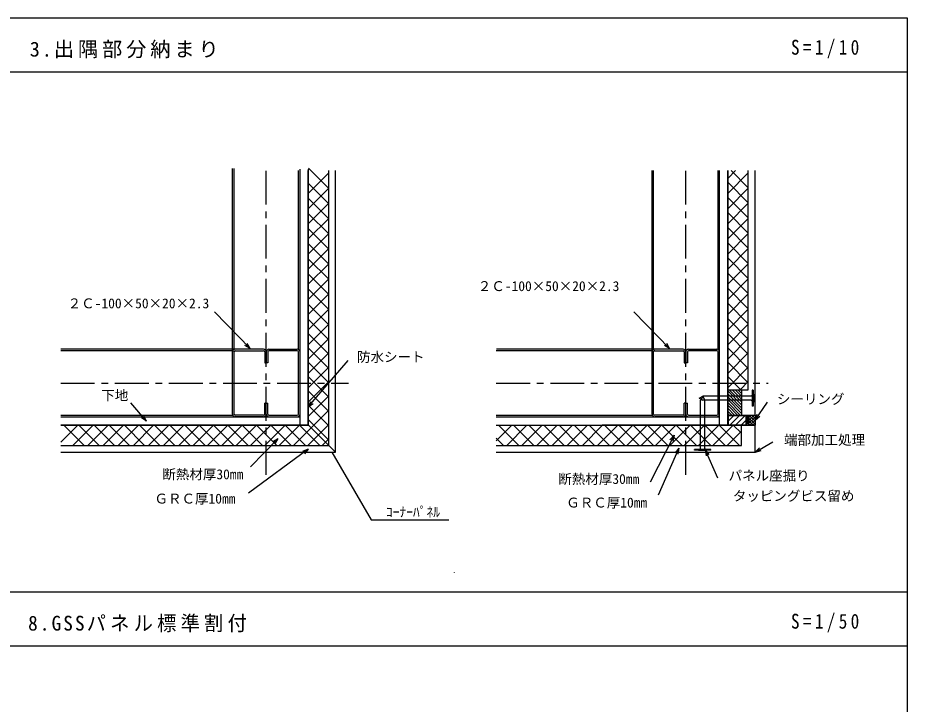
# Model space of a CAD drawing. Units: millimetres on the paper, with parts at other scales. Extents: x -202 to 198, y -146 to 134.
# Drawn here: x 66.5 to 198.1, y 32.7 to 134.3 of the extents above; entities that cross this region are included whole.
import ezdxf
from ezdxf.enums import TextEntityAlignment as Align

# ---------------------------------------------------------------- set-up
doc = ezdxf.new("R2010")
doc.units = ezdxf.units.MM
doc.linetypes.add('CHAIN1', pattern=[8, 5, -1, 1, -1])
for name, color, linetype in [('0-0', 7, 'Continuous'), ('3-0', 7, 'Continuous'), ('3-1', 7, 'Continuous'), ('3-2', 7, 'Continuous'), ('3-3', 7, 'Continuous')]:
    doc.layers.add(name, color=color, linetype=linetype)
doc.styles.add('ＭＳ ゴシック', font='')
doc.styles.get('ＭＳ ゴシック').set_extended_font_data('MS Gothic')

msp = doc.modelspace()

# ---------------------------------------------------------------- linework, layer by layer
at = {"layer": '0-0'}
for p, q in [((-201.866, 126.32), (198.134, 126.32)), ((-201.866, 49.32), (198.134, 49.32)), ((-201.866, 41.32), (198.134, 41.32))]:
    msp.add_line(p, q, dxfattribs=at)
msp.add_lwpolyline([(-201.866, 134.32), (198.134, 134.32), (198.134, -145.68), (-201.866, -145.68)], close=True, dxfattribs=at)
at = {"layer": '3-0'}
msp.add_lwpolyline([(112.957, 70.007), (118.758, 59.959), (130.257, 59.959)], dxfattribs=at)
at = {"layer": '3-1'}
for p, q in [((98.247, 84.832), (98.247, 111.983)), ((98.477, 85.232), (98.477, 111.983)), ((109.497, 112.03), (112.497, 109.03)), ((108.017, 85.232), (108.017, 111.683)), ((108.247, 73.982), (108.247, 111.883)), ((109.447, 73.982), (109.447, 111.683)), ((109.497, 73.982), (109.497, 111.883)), ((109.497, 108.337), (112.497, 111.337)), ((112.497, 70.982), (112.497, 111.683)), ((160.355, 84.832), (160.355, 111.683)), ((160.585, 85.232), (160.585, 111.683)), ((170.125, 85.232), (170.125, 111.683)), ((170.355, 73.982), (170.355, 111.683)), ((171.555, 73.982), (171.555, 111.683)), ((171.605, 73.982), (171.605, 111.683)), ((171.605, 110.577), (172.711, 111.683)), ((171.605, 108.337), (174.605, 111.337)), ((172.071, 111.683), (174.605, 109.149)), ((174.605, 79.232), (174.605, 111.683)), ((175.605, 75.482), (175.605, 111.683)), ((109.497, 109.79), (112.497, 106.79)), ((171.605, 109.909), (174.605, 106.909)), ((109.497, 106.097), (112.497, 109.097)), ((171.605, 106.097), (174.605, 109.097)), ((109.497, 107.55), (112.497, 104.55)), ((109.497, 103.857), (112.497, 106.857)), ((171.605, 107.669), (174.605, 104.669)), ((171.605, 103.857), (174.605, 106.857)), ((171.605, 105.429), (174.605, 102.429)), ((109.497, 105.31), (112.497, 102.31)), ((109.497, 101.617), (112.497, 104.617)), ((171.605, 101.617), (174.605, 104.617)), ((109.497, 103.07), (112.497, 100.07)), ((171.605, 103.189), (174.605, 100.189)), ((109.497, 99.377), (112.497, 102.377)), ((171.605, 99.377), (174.605, 102.377)), ((109.497, 100.83), (112.497, 97.83)), ((109.497, 97.137), (112.497, 100.137)), ((171.605, 100.949), (174.605, 97.949)), ((171.605, 97.137), (174.605, 100.137)), ((109.497, 98.59), (112.497, 95.59)), ((109.497, 94.897), (112.497, 97.897)), ((171.605, 98.709), (174.605, 95.709)), ((171.605, 94.897), (174.605, 97.897)), ((109.497, 96.35), (112.497, 93.35)), ((171.605, 96.469), (174.605, 93.469)), ((109.497, 92.657), (112.497, 95.657)), ((171.605, 92.657), (174.605, 95.657)), ((109.497, 94.11), (112.497, 91.11)), ((171.605, 94.229), (174.605, 91.229)), ((109.497, 90.417), (112.497, 93.417)), ((171.605, 90.417), (174.605, 93.417)), ((109.497, 91.87), (112.497, 88.87)), ((109.497, 88.177), (112.497, 91.177)), ((171.605, 91.989), (174.605, 88.989)), ((171.605, 88.177), (174.605, 91.177)), ((100.856, 85.319), (95.58, 90.77)), ((109.497, 89.63), (112.497, 86.63)), ((162.964, 85.319), (157.688, 90.77)), ((171.605, 89.749), (174.605, 86.749)), ((109.497, 85.937), (112.497, 88.937)), ((171.605, 85.937), (174.605, 88.937)), ((109.497, 87.509), (112.497, 84.509)), ((171.605, 87.509), (174.605, 84.509)), ((100.856, 85.319), (100.084, 85.782)), ((100.856, 85.319), (100.418, 86.106)), ((109.497, 83.816), (112.497, 86.816)), ((162.964, 85.319), (162.192, 85.782)), ((162.964, 85.319), (162.527, 86.106)), ((171.605, 83.816), (174.605, 86.816)), ((98.647, 85.232), (72.847, 85.232)), ((98.247, 85.002), (72.847, 85.002)), ((98.247, 75.632), (98.247, 84.832)), ((98.477, 75.632), (98.477, 84.832)), ((102.847, 85.232), (98.647, 85.232)), ((98.647, 85.002), (102.847, 85.002)), ((103.017, 84.832), (103.017, 83.232)), ((103.247, 84.832), (103.247, 83.232)), ((103.247, 84.832), (103.247, 83.232)), ((103.477, 84.832), (103.477, 83.232)), ((103.647, 85.232), (107.847, 85.232)), ((107.847, 85.002), (103.647, 85.002)), ((108.017, 75.632), (108.017, 84.832)), ((108.247, 75.632), (108.247, 84.832)), ((109.497, 85.387), (112.497, 82.387)), ((109.497, 81.695), (112.497, 84.695)), ((160.355, 85.002), (137.305, 85.002)), ((160.755, 85.232), (137.358, 85.232)), ((160.355, 75.632), (160.355, 84.832)), ((160.585, 75.632), (160.585, 84.832)), ((164.955, 85.232), (160.755, 85.232)), ((160.755, 85.002), (164.955, 85.002)), ((165.125, 84.832), (165.125, 83.232)), ((165.355, 84.832), (165.355, 83.232)), ((165.355, 84.832), (165.355, 83.232)), ((165.585, 84.832), (165.585, 83.232)), ((165.755, 85.232), (169.955, 85.232)), ((169.955, 85.002), (165.755, 85.002)), ((170.125, 75.632), (170.125, 84.832)), ((170.355, 75.632), (170.355, 84.832)), ((171.605, 85.387), (174.605, 82.387)), ((171.605, 81.695), (174.605, 84.695)), ((103.017, 83.232), (103.247, 83.232)), ((103.477, 83.232), (103.247, 83.232)), ((109.472, 76.702), (115.393, 83.56)), ((109.497, 83.266), (112.497, 80.266)), ((165.125, 83.232), (165.355, 83.232)), ((165.585, 83.232), (165.355, 83.232)), ((171.605, 83.266), (174.605, 80.266)), ((109.497, 79.573), (112.497, 82.573)), ((171.605, 79.573), (174.605, 82.573)), ((109.497, 81.145), (112.497, 78.145)), ((109.497, 77.452), (112.497, 80.452)), ((171.605, 81.145), (173.508, 79.243)), ((173.385, 79.232), (174.605, 80.452)), ((109.497, 79.023), (112.497, 76.024)), ((171.605, 79.232), (174.605, 79.232)), ((171.605, 79.001), (173.605, 77.001)), ((171.799, 79.232), (173.605, 77.426)), ((172.224, 79.232), (173.605, 77.85)), ((172.648, 79.232), (173.605, 78.274)), ((173.072, 79.232), (173.605, 78.698)), ((173.496, 79.232), (173.605, 79.123)), ((173.605, 79.232), (173.605, 75.482)), ((175.305, 79.182), (175.205, 79.182)), ((175.205, 79.182), (175.205, 76.782)), ((175.305, 79.182), (175.305, 76.782)), ((109.497, 75.331), (112.497, 78.331)), ((167.351, 77.984), (167.875, 77.682)), ((167.355, 77.982), (167.875, 78.282)), ((167.858, 78.236), (167.555, 77.712)), ((167.555, 70.532), (167.555, 77.712)), ((167.855, 78.232), (168.155, 77.712)), ((175.055, 78.282), (167.875, 78.282)), ((168.155, 70.532), (168.155, 77.712)), ((171.605, 78.577), (173.605, 76.577)), ((171.605, 78.153), (173.605, 76.153)), ((171.605, 77.729), (173.605, 75.729)), ((175.205, 78.432), (175.055, 78.282)), ((175.355, 78.582), (175.305, 78.532)), ((175.355, 78.582), (175.355, 77.382)), ((103.247, 77.232), (103.017, 77.232)), ((103.017, 75.632), (103.017, 77.232)), ((103.247, 77.232), (103.477, 77.232)), ((103.247, 75.632), (103.247, 77.232)), ((103.247, 75.632), (103.247, 77.232)), ((103.477, 75.632), (103.477, 77.232)), ((109.472, 76.702), (109.864, 77.512)), ((109.472, 76.702), (110.217, 77.208)), ((109.497, 76.902), (112.497, 73.902)), ((165.125, 75.632), (165.125, 77.232)), ((165.355, 77.232), (165.125, 77.232)), ((165.355, 75.632), (165.355, 77.232)), ((165.355, 75.632), (165.355, 77.232)), ((165.355, 77.232), (165.585, 77.232)), ((165.585, 75.632), (165.585, 77.232)), ((175.055, 77.682), (167.875, 77.682)), ((171.605, 77.304), (173.428, 75.482)), ((171.605, 76.88), (173.004, 75.482)), ((171.605, 76.456), (172.58, 75.482)), ((175.205, 77.532), (175.055, 77.682)), ((175.305, 76.782), (175.205, 76.782)), ((175.355, 77.382), (175.305, 77.432)), ((175.605, 74.748), (177.456, 77.382)), ((72.847, 75.462), (98.247, 75.462)), ((72.847, 75.232), (108.247, 75.232)), ((102.847, 75.462), (98.647, 75.462)), ((102.847, 75.232), (98.647, 75.232)), ((103.647, 75.462), (107.847, 75.462)), ((103.647, 75.232), (107.847, 75.232)), ((107.269, 70.982), (112.497, 76.209)), ((137.305, 75.462), (160.355, 75.462)), ((137.305, 75.232), (170.355, 75.232)), ((164.955, 75.462), (160.755, 75.462)), ((164.955, 75.232), (160.755, 75.232)), ((165.755, 75.462), (169.955, 75.462)), ((165.755, 75.232), (169.955, 75.232)), ((171.605, 76.031), (172.155, 75.482)), ((171.605, 75.607), (171.731, 75.482)), ((171.605, 75.482), (175.605, 75.482)), ((171.655, 74.032), (171.655, 75.432)), ((171.655, 74.617), (172.47, 75.432)), ((171.919, 74.032), (173.319, 75.432)), ((172.767, 74.032), (174.167, 75.432)), ((174.305, 75.482), (174.305, 73.982)), ((174.605, 75.482), (174.305, 73.982)), ((174.305, 75.482), (174.605, 73.982)), ((174.605, 75.482), (174.605, 73.982)), ((174.605, 74.597), (175.49, 75.482)), ((174.605, 75.021), (175.066, 75.482)), ((174.605, 75.445), (174.642, 75.482)), ((174.605, 74.173), (175.605, 75.173)), ((174.605, 75.146), (175.605, 74.146)), ((174.694, 75.482), (175.605, 74.57)), ((175.118, 75.482), (175.605, 74.995)), ((175.543, 75.482), (175.605, 75.419)), ((175.605, 74.748), (175.915, 75.594)), ((175.605, 75.482), (175.605, 73.982)), ((175.605, 74.748), (176.296, 75.326)), ((72.847, 74.032), (109.497, 74.032)), ((72.847, 71.45), (75.379, 73.982)), ((73.285, 73.982), (76.285, 70.982)), ((74.619, 70.982), (77.619, 73.982)), ((75.525, 73.982), (78.525, 70.982)), ((76.859, 70.982), (79.859, 73.982)), ((77.765, 73.982), (80.765, 70.982)), ((79.099, 70.982), (82.099, 73.982)), ((80.005, 73.982), (83.005, 70.982)), ((81.339, 70.982), (84.339, 73.982)), ((82.245, 73.982), (85.245, 70.982)), ((83.579, 70.982), (86.579, 73.982)), ((84.485, 73.982), (87.485, 70.982)), ((85.819, 70.982), (88.819, 73.982)), ((86.725, 73.982), (89.725, 70.982)), ((88.059, 70.982), (91.059, 73.982)), ((88.965, 73.982), (91.965, 70.982)), ((90.299, 70.982), (93.299, 73.982)), ((91.205, 73.982), (94.205, 70.982)), ((92.42, 70.982), (95.42, 73.982)), ((93.326, 73.982), (96.326, 70.982)), ((94.541, 70.982), (97.542, 73.982)), ((95.447, 73.982), (98.447, 70.982)), ((96.663, 70.982), (99.663, 73.982)), ((97.569, 73.982), (100.568, 70.982)), ((98.784, 70.982), (101.784, 73.982)), ((99.69, 73.982), (102.69, 70.982)), ((100.905, 70.982), (103.905, 73.982)), ((101.811, 73.982), (104.811, 70.982)), ((103.027, 70.982), (106.027, 73.982)), ((103.932, 73.982), (106.932, 70.982)), ((105.148, 70.982), (108.148, 73.982)), ((106.054, 73.982), (109.054, 70.982)), ((108.175, 73.982), (111.175, 70.982)), ((109.391, 70.982), (112.497, 74.088)), ((109.497, 74.781), (112.497, 71.781)), ((137.305, 73.982), (175.605, 73.982)), ((137.305, 71.679), (139.608, 73.982)), ((137.633, 73.982), (140.633, 70.982)), ((138.848, 70.982), (141.848, 73.982)), ((139.873, 73.982), (142.873, 70.982)), ((141.088, 70.982), (144.088, 73.982)), ((142.113, 73.982), (145.113, 70.982)), ((143.328, 70.982), (146.328, 73.982)), ((144.353, 73.982), (147.353, 70.982)), ((145.568, 70.982), (148.568, 73.982)), ((146.593, 73.982), (149.593, 70.982)), ((147.808, 70.982), (150.808, 73.982)), ((148.833, 73.982), (151.833, 70.982)), ((150.048, 70.982), (153.048, 73.982)), ((151.073, 73.982), (154.073, 70.982)), ((152.288, 70.982), (155.288, 73.982)), ((152.961, 74.032), (171.605, 74.032)), ((153.313, 73.982), (156.313, 70.982)), ((154.528, 70.982), (157.528, 73.982)), ((155.434, 73.982), (158.434, 70.982)), ((156.65, 70.982), (159.65, 73.982)), ((157.555, 73.982), (160.555, 70.982)), ((158.771, 70.982), (161.771, 73.982)), ((159.677, 73.982), (162.677, 70.982)), ((160.892, 70.982), (163.892, 73.982)), ((161.798, 73.982), (164.798, 70.982)), ((163.014, 70.982), (166.014, 73.982)), ((163.919, 73.982), (166.919, 70.982)), ((165.135, 70.982), (168.135, 73.982)), ((166.041, 73.982), (169.041, 70.982)), ((167.256, 70.982), (170.256, 73.982)), ((168.162, 73.982), (171.162, 70.982)), ((169.378, 70.982), (172.391, 73.995)), ((170.283, 73.982), (173.283, 70.982)), ((171.655, 74.032), (174.255, 74.032)), ((172.391, 73.995), (173.605, 72.781)), ((173.605, 70.982), (173.605, 73.982)), ((173.616, 74.032), (174.255, 74.671)), ((174.605, 74.722), (175.346, 73.982)), ((174.605, 74.298), (174.921, 73.982)), ((174.839, 73.982), (175.605, 74.748)), ((175.263, 73.982), (175.605, 74.324)), ((175.605, 69.982), (175.605, 73.982)), ((163.615, 72.505), (160.101, 65.549)), ((163.615, 72.505), (163.015, 71.834)), ((163.615, 72.505), (163.431, 71.624)), ((171.499, 70.982), (173.605, 73.088)), ((104.959, 71.954), (100.91, 67.837)), ((104.959, 71.954), (104.183, 71.498)), ((104.959, 71.954), (104.515, 71.171)), ((111.512, 70.982), (112.497, 71.967)), ((137.305, 72.069), (138.393, 70.982)), ((175.648, 70.009), (178.26, 71.517)), ((72.847, 70.982), (112.497, 70.982)), ((109.472, 70.43), (100.626, 63.909)), ((109.472, 70.43), (108.634, 70.102)), ((109.472, 70.43), (108.911, 69.727)), ((137.305, 70.982), (173.605, 70.982)), ((137.305, 69.982), (175.605, 69.982)), ((164.332, 70.569), (161.248, 63.613)), ((164.332, 70.569), (163.767, 69.869)), ((164.332, 70.569), (164.193, 69.68)), ((166.655, 70.282), (166.655, 70.382)), ((169.055, 70.382), (166.655, 70.382)), ((169.055, 70.282), (166.655, 70.282)), ((167.255, 70.232), (167.305, 70.282)), ((168.455, 70.232), (167.255, 70.232)), ((167.405, 70.382), (167.555, 70.532)), ((168.305, 70.382), (168.155, 70.532)), ((168.204, 70.354), (170.069, 66.194)), ((168.204, 70.354), (168.773, 69.656)), ((168.204, 70.354), (168.348, 69.465)), ((168.455, 70.232), (168.405, 70.282)), ((169.055, 70.282), (169.055, 70.382)), ((175.648, 70.009), (176.284, 70.646)), ((175.648, 70.009), (176.517, 70.242))]:
    msp.add_line(p, q, dxfattribs=at)
at = {"layer": '3-1', "linetype": 'CHAIN1'}
for p, q in [((103.247, 66.648), (103.247, 111.683)), ((165.355, 66.648), (165.355, 111.683)), ((72.847, 80.232), (115.442, 80.232)), ((137.305, 80.232), (177.55, 80.232))]:
    msp.add_line(p, q, dxfattribs=at)
at = {"layer": '3-1'}
for points in [[(72.847, 69.982), (113.497, 69.982), (113.497, 111.683)], [(171.655, 75.432), (174.255, 75.432), (174.255, 74.032)], [(72.847, 73.982), (109.497, 73.982), (113.497, 69.982)]]:
    msp.add_lwpolyline(points, dxfattribs=at)
for centre, radius, start, end in [((98.647, 84.832), 0.4, 90.00137, 180.00137), ((98.647, 84.832), 0.17, 90.00137, 180.00137), ((102.847, 84.832), 0.4, 0.00137, 90.00137), ((102.847, 84.832), 0.17, 0.00137, 90.00137), ((103.647, 84.832), 0.4, 90, 180), ((103.647, 84.832), 0.17, 90, 180), ((107.847, 84.832), 0.4, 0, 90), ((107.847, 84.832), 0.17, 0, 90), ((160.755, 84.832), 0.4, 90.00137, 180.00137), ((160.755, 84.832), 0.17, 90.00137, 180.00137), ((164.955, 84.832), 0.4, 0.00137, 90.00137), ((164.955, 84.832), 0.17, 0.00137, 90.00137), ((165.755, 84.832), 0.4, 90, 180), ((165.755, 84.832), 0.17, 90, 180), ((169.955, 84.832), 0.4, 0, 90), ((169.955, 84.832), 0.17, 0, 90), ((98.647, 75.632), 0.4, 180.00137, 270.00137), ((98.647, 75.632), 0.17, 180.00137, 270.00137), ((102.847, 75.632), 0.4, 270.00137, 0.00137), ((102.847, 75.632), 0.17, 270.00137, 0.00137), ((103.647, 75.632), 0.4, 180, 270), ((103.647, 75.632), 0.17, 180, 270), ((107.847, 75.632), 0.4, 270, 0), ((107.847, 75.632), 0.17, 270, 0), ((160.755, 75.632), 0.4, 180.00137, 270.00137), ((160.755, 75.632), 0.17, 180.00137, 270.00137), ((164.955, 75.632), 0.17, 270.00137, 0.00137), ((164.955, 75.632), 0.4, 270.00137, 0.00137), ((165.755, 75.632), 0.4, 180, 270), ((165.755, 75.632), 0.17, 180, 270), ((169.955, 75.632), 0.17, 270, 0), ((169.955, 75.632), 0.4, 270, 0)]:
    msp.add_arc(centre, radius, start, end, dxfattribs=at)
at = {"layer": '3-2'}
for p, q in [((175.205, 77.976), (175.205, 77.988)), ((167.855, 70.376), (167.855, 70.388)), ((131.123, 52.134), (131.123, 52.146))]:
    msp.add_line(p, q, dxfattribs=at)
at = {"layer": '3-3'}
for q in [(83.184, 77.303), (84.766, 75.091), (85.12, 75.394)]:
    msp.add_line((85.508, 74.582), q, dxfattribs=at)

# ---------------------------------------------------------------- texts
at = {"layer": '0-0', "char_height": 2.199, "attachment_point": 7, "style": 'ＭＳ ゴシック'}
for s, insert in [('\\T1.19;3.出隅部分納まり', (68.239, 128.32)), ('\\T1.39;\\W0.85;S=1/10', (180.927, 128.32)), ('\\T1.22;\\W0.95;8.GSSパネル標準割付', (67.995, 43.32)), ('\\T1.39;\\W0.85;S=1/50', (180.927, 43.32))]:
    msp.add_mtext(s, dxfattribs=dict(at, insert=insert))
at = {"layer": '3-0', "color": 4, "style": 'ＭＳ ゴシック'}
msp.add_text('ｺｰﾅｰﾊﾟﾈﾙ', height=1.466, dxfattribs=at).set_placement((120.973, 59.962), align=Align.BOTTOM_LEFT)
at = {"layer": '3-1', "color": 4, "style": 'ＭＳ ゴシック'}
for s, p in [('２Ｃ-100×50×20×2.3', (134.568, 93.408)), ('２Ｃ-100×50×20×2.3', (73.854, 90.856)), ('防水シート', (116.683, 82.922)), ('シーリング', (178.844, 76.678)), ('端部加工処理', (179.905, 70.637)), ('断熱材厚30㎜', (87.866, 65.546)), ('パネル座掘り', (171.693, 65.347)), ('断熱材厚30㎜', (146.486, 64.847)), ('ＧＲＣ厚10㎜', (86.699, 61.94)), ('ＧＲＣ厚10㎜', (147.659, 61.354)), ('タッピングビス留め', (172.325, 62.333))]:
    msp.add_text(s, height=1.466, dxfattribs=at).set_placement(p, align=Align.BOTTOM_LEFT)
at = {"layer": '3-3', "color": 4, "style": 'ＭＳ ゴシック'}
msp.add_text('下地', height=1.466, dxfattribs=at).set_placement((78.827, 77.233), align=Align.BOTTOM_LEFT)

doc.saveas('drawing.dxf')
